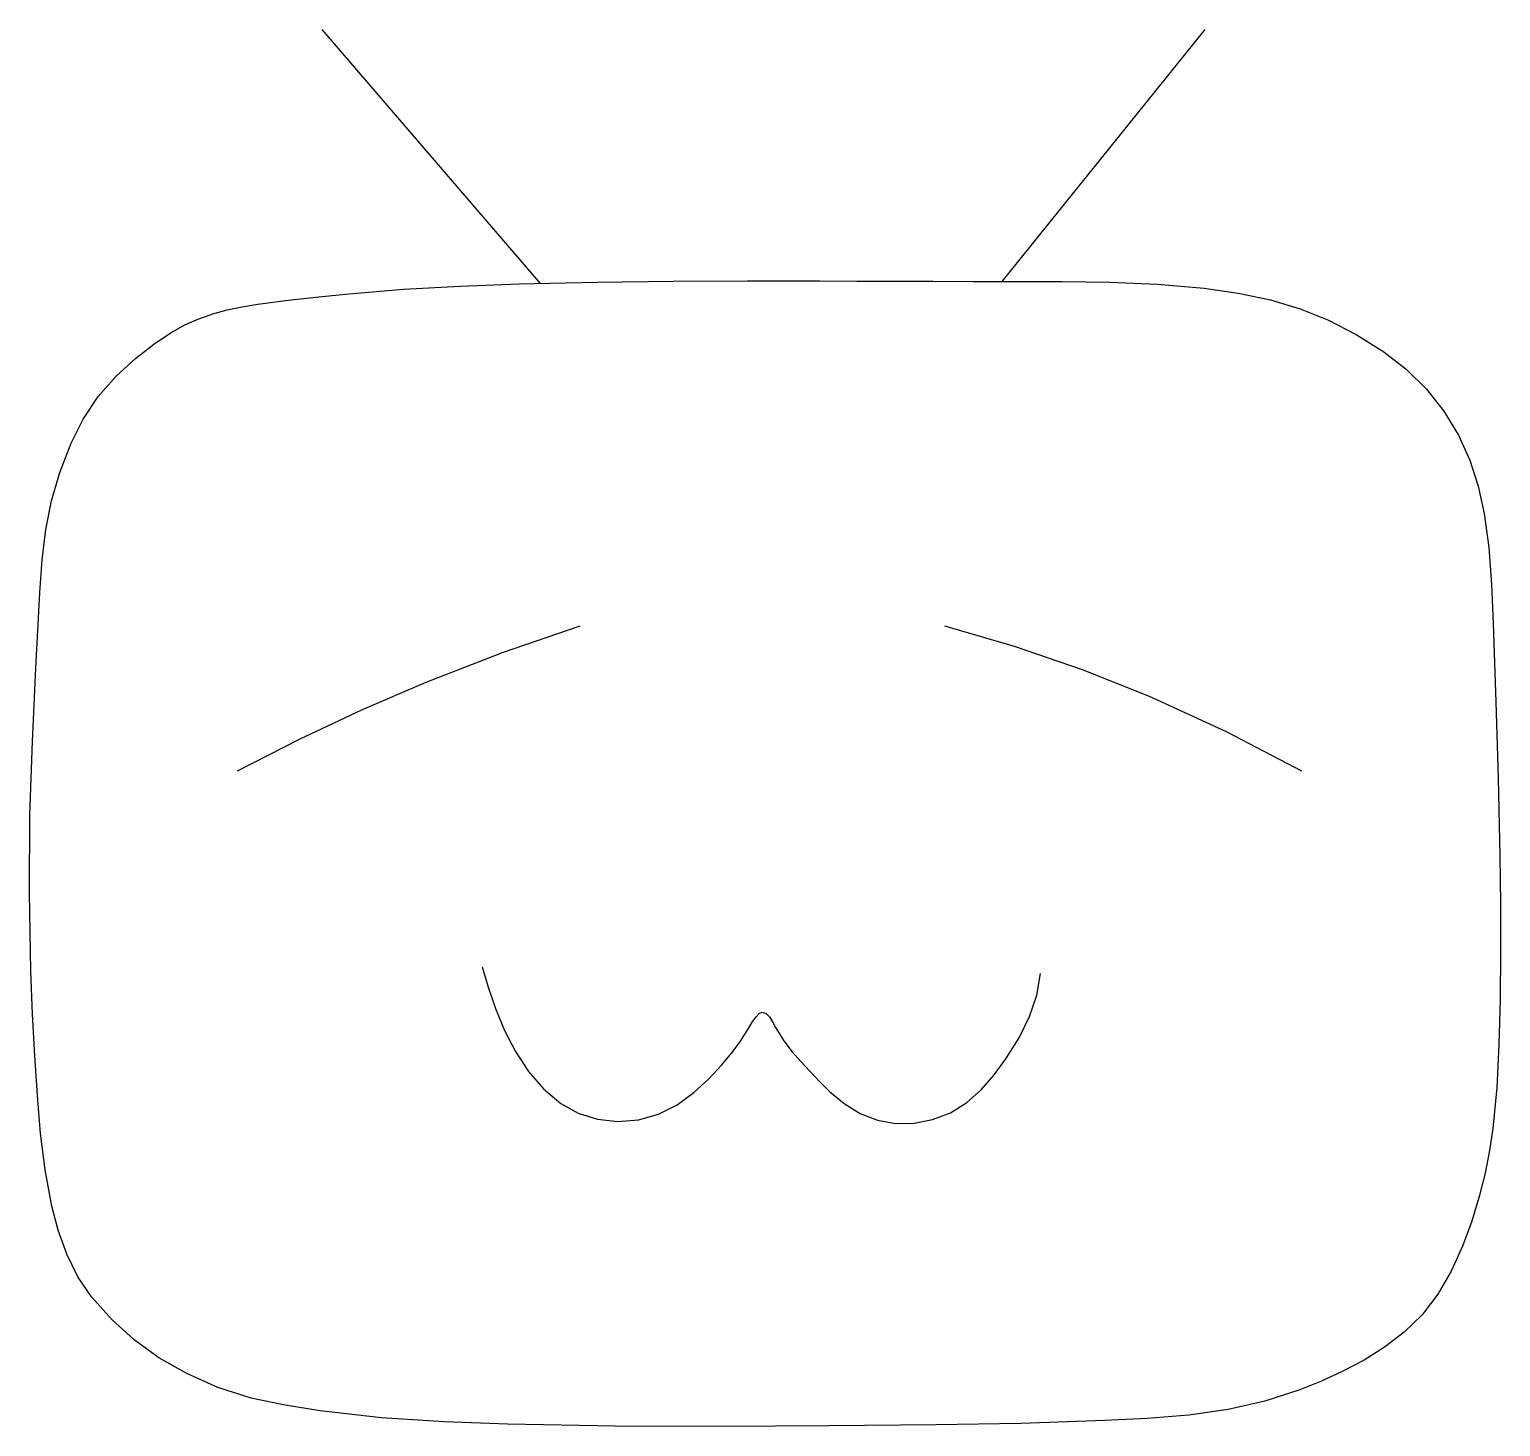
# Model space of a CAD drawing. Header units: millimetres. Extents: x 82 to 562, y 27 to 483.
import ezdxf

# ---------------------------------------------------------------- set-up
doc = ezdxf.new("R2010")
doc.units = ezdxf.units.MM

msp = doc.modelspace()

# ---------------------------------------------------------------- linework, layer by layer
at = {"color": 7, "linetype": 'Continuous'}
for p, q in [((177.66, 482.52), (248.92, 399.75)), ((465.58, 482.52), (399.44, 400.38))]:
    msp.add_line(p, q, dxfattribs=at)
at = {"color": 7, "linetype": 'Continuous', "flags": 128}
for points in [[(122.92, 379.91), (128.2, 383.48), (133, 386.19), (137.57, 388.24), (142.12, 389.83), (146.83, 391.11), (151.74, 392.15), (156.84, 393.02), (166.67, 394.3), (176.74, 395.4), (186.6, 396.38), (204.27, 397.81), (222.83, 398.84), (241.99, 399.56), (267.45, 400.15), (292.31, 400.45), (316.53, 400.54), (340.11, 400.53), (352.1, 400.5), (364.33, 400.47), (376.98, 400.44), (390.24, 400.4), (404.32, 400.37), (419.08, 400.34), (434.52, 400.12), (450.12, 399.47), (465.41, 398.13), (476.53, 396.54), (487, 394.33), (496.73, 391.42), (505.96, 387.7), (515.02, 383.07), (524.02, 377.45), (531.33, 371.79), (537.93, 365.31), (543.61, 358.07), (548.32, 350.27), (552.01, 342.13), (554.77, 333.67), (556.75, 324.78), (558.26, 313.7), (559.15, 301.74), (559.67, 288.89), (560.1, 276.01), (560.52, 263.32), (561.26, 238.5), (561.82, 213.06), (562.02, 197.44), (562.07, 181.78), (561.92, 166.37), (561.52, 151.55), (560.82, 137.59), (559.55, 124.3), (558.47, 117.05), (557.01, 109.68), (555.1, 102.07), (552.67, 94.1), (549.66, 85.88), (546, 77.79), (541.62, 70.21), (536.47, 63.52), (530.63, 57.83), (524.25, 52.97), (517.54, 48.79), (510.66, 45.13), (503.7, 41.9), (496.63, 39.07), (485.2, 35.42), (473.2, 32.7), (460.43, 30.85), (446.86, 29.77), (432.99, 29.06), (405.57, 28.12), (378.04, 27.62), (343.02, 27.31), (308.14, 27.1), (273.29, 27.18), (238.26, 27.83), (217.6, 28.63), (197.12, 29.99), (177.12, 32.2), (165.68, 34.02), (154.58, 36.37), (143.81, 39.82), (133.6, 44.35), (124.55, 49.55), (116.46, 55.41), (109.18, 61.97), (102.59, 69.37), (98.09, 75.91), (94.46, 83.25), (91.74, 91.15), (89.66, 98.99), (87.42, 110.76), (85.96, 122.66), (84.92, 134.99), (84.03, 147.95), (83.31, 161.52), (82.78, 175.52), (82.31, 201.06), (82.5, 226.24), (83.29, 250.41), (84.44, 274.33), (85.69, 298.99), (86.43, 309.67), (87.63, 319.53), (89.51, 328.88), (92.23, 338.12), (95.97, 347.68), (99.81, 355.51), (104.78, 362.91), (110.65, 369.51), (116.88, 375.21), (122.92, 379.91)], [(150.22, 240.83), (170.42, 251.15), (190.92, 260.79), (211.71, 269.73), (236.6, 279.38), (261.89, 288.08)], [(380.77, 288.08), (403.43, 281.47), (425.66, 273.85), (447.47, 265.21), (472.62, 253.72), (497.17, 240.83)], [(230, 176.91), (231.91, 170.31), (234.32, 163.33), (237.27, 156.25), (240.82, 149.34), (245.02, 142.89), (249.92, 137.16), (255.59, 132.43), (261.28, 129.29), (267.58, 127.32), (274.24, 126.56), (280.98, 127.07), (287.49, 128.88), (293.52, 131.96), (298.97, 135.99), (303.83, 140.49), (308.08, 145), (311.83, 149.43), (314.2, 152.71), (316.84, 156.85), (318.06, 158.87), (319.31, 160.69), (320.28, 161.73), (321.22, 162.2), (322.55, 161.78), (323.64, 160.62), (324.66, 159.01), (325.65, 157.21), (328.29, 152.87), (331.01, 149.3), (333.84, 146.11), (336.8, 142.91), (339.93, 139.61), (343.26, 136.36), (348.02, 132.38), (353.2, 129.13), (358.83, 126.95), (364.79, 125.93), (370.85, 126.01), (376.77, 127.14), (382.71, 129.41), (388.01, 132.72), (392.71, 136.89), (396.91, 141.7), (400.73, 146.96), (405.04, 153.85), (408.46, 160.8), (410.81, 167.77), (412, 174.8)]]:
    msp.add_lwpolyline(points, dxfattribs=at)

doc.saveas('drawing.dxf')
